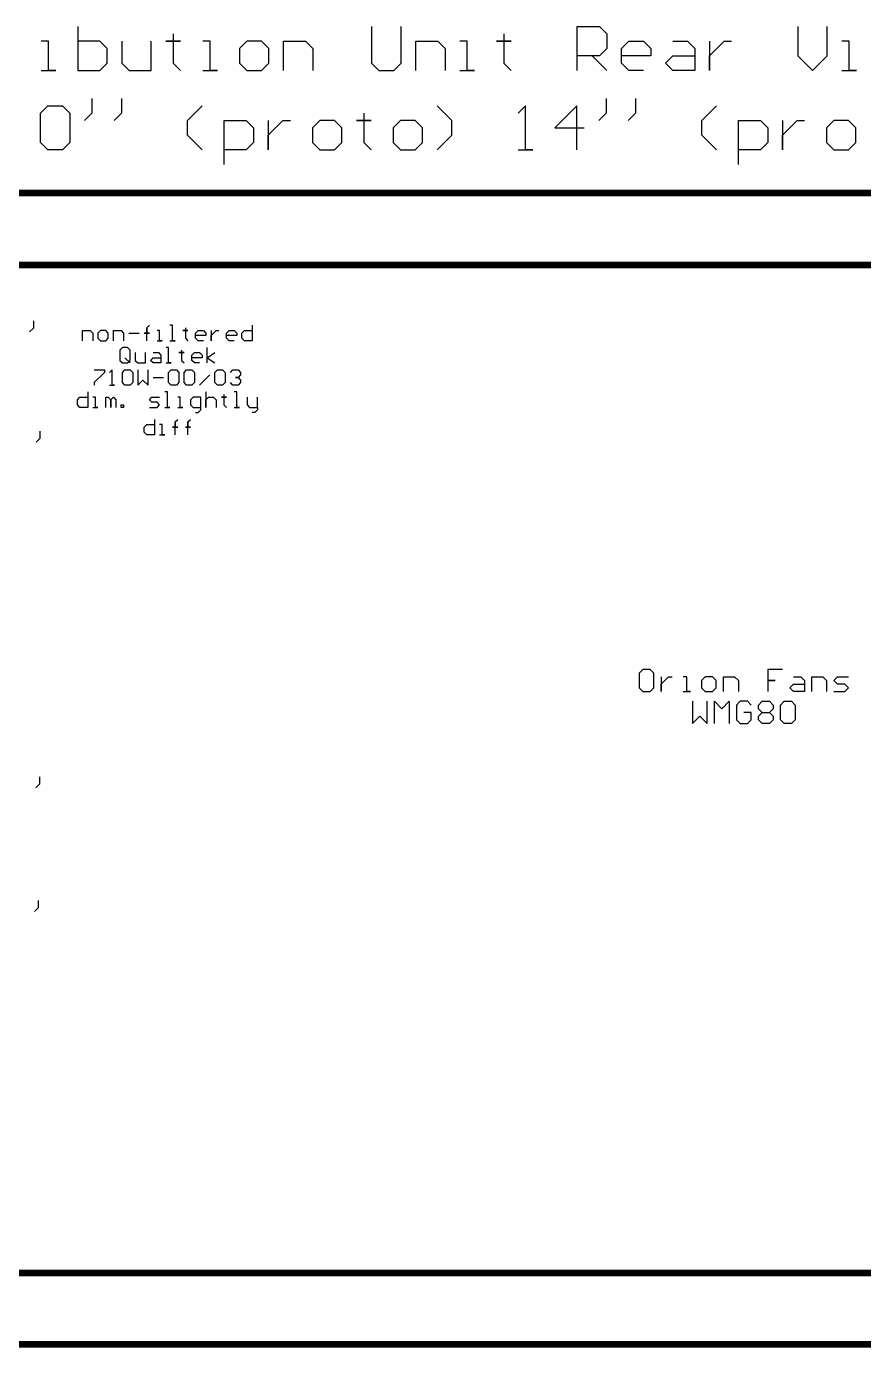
# Model space of a CAD drawing. Extents: x 0 to 21.5, y -4.9 to 8.
# Drawn here: x 10.77 to 14.57, y 1.99 to 7.97 of the extents above; entities that cross this region are included whole.
import ezdxf

# ---------------------------------------------------------------- set-up
doc = ezdxf.new("R2010")
doc.units = 0
doc.header["$MEASUREMENT"] = 0
doc.layers.add('MECHANICAL1', color=6, linetype='CONTINUOUS')
doc.layers.add('TOPLAYER', color=1, linetype='CONTINUOUS')

msp = doc.modelspace()

# ---------------------------------------------------------------- linework, layer by layer
at = {"layer": 'MECHANICAL1'}
for p, q in [((11.0036, 7.9749), (11.0036, 7.775)), ((12.3365, 7.9749), (12.3365, 7.8083)), ((12.4698, 7.8083), (12.4698, 7.9749)), ((13.2695, 7.775), (13.2695, 7.9749)), ((13.2695, 7.9749), (13.3695, 7.9749)), ((13.3695, 7.9749), (13.4028, 7.9416)), ((14.2692, 7.9749), (14.2692, 7.8416)), ((14.4025, 7.8416), (14.4025, 7.9749)), ((10.8703, 7.9083), (10.837, 7.9083)), ((10.8703, 7.775), (10.8703, 7.9083)), ((11.1036, 7.9083), (11.0036, 7.9083)), ((11.1369, 7.875), (11.1036, 7.9083)), ((11.2035, 7.9083), (11.2035, 7.8083)), ((11.3368, 7.775), (11.3368, 7.9083)), ((11.4368, 7.9083), (11.4035, 7.9083)), ((11.4035, 7.9083), (11.4701, 7.9083)), ((11.4368, 7.9416), (11.4368, 7.9083)), ((11.4701, 7.9083), (11.4368, 7.9083)), ((11.4368, 7.9083), (11.4368, 7.8083)), ((11.6034, 7.9083), (11.5701, 7.9083)), ((11.6034, 7.775), (11.6034, 7.9083)), ((11.77, 7.9083), (11.7367, 7.875)), ((11.8367, 7.9083), (11.77, 7.9083)), ((11.87, 7.875), (11.8367, 7.9083)), ((11.9366, 7.775), (11.9366, 7.9083)), ((11.9366, 7.9083), (12.0366, 7.9083)), ((12.0366, 7.9083), (12.0699, 7.875)), ((12.5364, 7.775), (12.5364, 7.9083)), ((12.5364, 7.9083), (12.6364, 7.9083)), ((12.6364, 7.9083), (12.6697, 7.875)), ((12.7697, 7.9083), (12.7364, 7.9083)), ((12.7697, 7.775), (12.7697, 7.9083)), ((12.9363, 7.9083), (12.903, 7.9083)), ((12.903, 7.9083), (12.9696, 7.9083)), ((12.9363, 7.9416), (12.9363, 7.9083)), ((12.9696, 7.9083), (12.9363, 7.9083)), ((12.9363, 7.9083), (12.9363, 7.8083)), ((13.4028, 7.9416), (13.4028, 7.875)), ((13.4695, 7.875), (13.5028, 7.9083)), ((13.5028, 7.9083), (13.5694, 7.9083)), ((13.5694, 7.9083), (13.6028, 7.875)), ((13.7027, 7.9083), (13.7694, 7.9083)), ((13.7694, 7.9083), (13.8027, 7.875)), ((13.8694, 7.9083), (13.8694, 7.775)), ((13.9027, 7.875), (13.936, 7.9083)), ((13.936, 7.9083), (13.9693, 7.9083)), ((14.5025, 7.9083), (14.4692, 7.9083)), ((14.5025, 7.775), (14.5025, 7.9083)), ((11.1369, 7.8416), (11.1369, 7.875)), ((11.7367, 7.875), (11.7367, 7.8083)), ((11.87, 7.8083), (11.87, 7.875)), ((12.0699, 7.875), (12.0699, 7.775)), ((12.6697, 7.875), (12.6697, 7.775)), ((13.4028, 7.875), (13.3695, 7.8416)), ((13.4695, 7.8083), (13.4695, 7.875)), ((13.6028, 7.875), (13.6028, 7.8416)), ((13.8027, 7.875), (13.8027, 7.775)), ((13.8694, 7.8416), (13.9027, 7.875)), ((11.1036, 7.775), (11.1369, 7.8083)), ((11.1369, 7.8083), (11.1369, 7.8416)), ((11.2035, 7.8083), (11.2369, 7.775)), ((11.4368, 7.8083), (11.4701, 7.775)), ((11.7367, 7.8083), (11.77, 7.775)), ((11.8367, 7.775), (11.87, 7.8083)), ((12.3365, 7.8083), (12.3698, 7.775)), ((12.4365, 7.775), (12.4698, 7.8083)), ((12.9363, 7.8083), (12.9696, 7.775)), ((13.3695, 7.8416), (13.2695, 7.8416)), ((13.3362, 7.8416), (13.4028, 7.775)), ((13.6028, 7.8416), (13.4695, 7.8416)), ((13.5028, 7.775), (13.4695, 7.8083)), ((13.6694, 7.8083), (13.7027, 7.8416)), ((13.7027, 7.775), (13.6694, 7.8083)), ((13.7027, 7.8416), (13.8027, 7.8416)), ((13.8694, 7.775), (13.8694, 7.8416)), ((14.2692, 7.8416), (14.3359, 7.775)), ((14.3359, 7.775), (14.4025, 7.8416)), ((10.837, 7.775), (10.9036, 7.775)), ((10.9036, 7.775), (10.8703, 7.775)), ((11.0036, 7.775), (11.1036, 7.775)), ((11.2369, 7.775), (11.3368, 7.775)), ((11.5701, 7.775), (11.6367, 7.775)), ((11.6367, 7.775), (11.6034, 7.775)), ((11.77, 7.775), (11.8367, 7.775)), ((12.3698, 7.775), (12.4365, 7.775)), ((12.7364, 7.775), (12.803, 7.775)), ((12.803, 7.775), (12.7697, 7.775)), ((13.5694, 7.775), (13.5028, 7.775)), ((13.8027, 7.775), (13.7027, 7.775)), ((14.4692, 7.775), (14.5358, 7.775)), ((14.5358, 7.775), (14.5025, 7.775)), ((10.8348, 7.5816), (10.8681, 7.6149)), ((10.8681, 7.6149), (10.9348, 7.6149)), ((10.9348, 7.6149), (10.9681, 7.5816)), ((11.0681, 7.6483), (11.0681, 7.5816)), ((11.2014, 7.6483), (11.2014, 7.5816)), ((11.5013, 7.5483), (11.5679, 7.6149)), ((12.7009, 7.5483), (12.6342, 7.6149)), ((13.0341, 7.6149), (13.0008, 7.5816)), ((13.0341, 7.415), (13.0341, 7.6149)), ((13.2674, 7.6149), (13.1674, 7.515)), ((13.2674, 7.415), (13.2674, 7.6149)), ((13.4006, 7.6483), (13.4006, 7.5816)), ((13.5339, 7.6483), (13.5339, 7.5816)), ((13.8338, 7.5483), (13.9005, 7.6149)), ((10.8348, 7.4483), (10.8348, 7.5816)), ((10.9681, 7.5816), (10.9681, 7.4483)), ((11.0681, 7.5816), (11.0347, 7.5483)), ((11.2014, 7.5816), (11.168, 7.5483)), ((11.5013, 7.4816), (11.5013, 7.5483)), ((11.6679, 7.3484), (11.6679, 7.5483)), ((11.6679, 7.5483), (11.7678, 7.5483)), ((11.7678, 7.5483), (11.8012, 7.515)), ((11.8678, 7.5483), (11.8678, 7.415)), ((11.9011, 7.515), (11.9344, 7.5483)), ((11.9344, 7.5483), (11.9678, 7.5483)), ((12.1011, 7.5483), (12.0677, 7.515)), ((12.1677, 7.5483), (12.1011, 7.5483)), ((12.201, 7.515), (12.1677, 7.5483)), ((12.301, 7.5483), (12.2677, 7.5483)), ((12.2677, 7.5483), (12.3343, 7.5483)), ((12.301, 7.5816), (12.301, 7.5483)), ((12.3343, 7.5483), (12.301, 7.5483)), ((12.301, 7.5483), (12.301, 7.4483)), ((12.4676, 7.5483), (12.4343, 7.515)), ((12.5343, 7.5483), (12.4676, 7.5483)), ((12.5676, 7.515), (12.5343, 7.5483)), ((12.7009, 7.4816), (12.7009, 7.5483)), ((13.4006, 7.5816), (13.3673, 7.5483)), ((13.5339, 7.5816), (13.5006, 7.5483)), ((13.8338, 7.4816), (13.8338, 7.5483)), ((14.0004, 7.3484), (14.0004, 7.5483)), ((14.0004, 7.5483), (14.1004, 7.5483)), ((14.1004, 7.5483), (14.1337, 7.515)), ((14.2004, 7.5483), (14.2004, 7.415)), ((14.2337, 7.515), (14.267, 7.5483)), ((14.267, 7.5483), (14.3004, 7.5483)), ((14.4336, 7.5483), (14.4003, 7.515)), ((14.5003, 7.5483), (14.4336, 7.5483)), ((14.5336, 7.515), (14.5003, 7.5483)), ((11.8012, 7.515), (11.8012, 7.4483)), ((11.8678, 7.4816), (11.9011, 7.515)), ((12.0677, 7.515), (12.0677, 7.4483)), ((12.201, 7.4483), (12.201, 7.515)), ((12.4343, 7.515), (12.4343, 7.4483)), ((12.5676, 7.4483), (12.5676, 7.515)), ((13.1674, 7.515), (13.3007, 7.515)), ((14.1337, 7.515), (14.1337, 7.4483)), ((14.2004, 7.4816), (14.2337, 7.515)), ((14.4003, 7.515), (14.4003, 7.4483)), ((14.5336, 7.4483), (14.5336, 7.515)), ((10.8681, 7.415), (10.8348, 7.4483)), ((10.9681, 7.4483), (10.9348, 7.415)), ((11.5679, 7.415), (11.5013, 7.4816)), ((11.8012, 7.4483), (11.7678, 7.415)), ((11.8678, 7.415), (11.8678, 7.4816)), ((12.0677, 7.4483), (12.1011, 7.415)), ((12.1677, 7.415), (12.201, 7.4483)), ((12.301, 7.4483), (12.3343, 7.415)), ((12.4343, 7.4483), (12.4676, 7.415)), ((12.5343, 7.415), (12.5676, 7.4483)), ((12.6342, 7.415), (12.7009, 7.4816)), ((13.9005, 7.415), (13.8338, 7.4816)), ((14.1337, 7.4483), (14.1004, 7.415)), ((14.2004, 7.415), (14.2004, 7.4816)), ((14.4003, 7.4483), (14.4336, 7.415)), ((14.5003, 7.415), (14.5336, 7.4483)), ((10.9348, 7.415), (10.8681, 7.415)), ((11.7678, 7.415), (11.6679, 7.415)), ((12.1011, 7.415), (12.1677, 7.415)), ((12.4676, 7.415), (12.5343, 7.415)), ((13.0008, 7.415), (13.0674, 7.415)), ((13.0674, 7.415), (13.0341, 7.415)), ((14.1004, 7.415), (14.0004, 7.415)), ((14.4336, 7.415), (14.5003, 7.415)), ((10.802, 6.6063), (10.7853, 6.5896)), ((10.802, 6.6396), (10.802, 6.6063)), ((10.832, 6.1396), (10.832, 6.1063)), ((10.832, 6.1063), (10.8153, 6.0896)), ((10.8295, 4.5726), (10.8295, 4.5393)), ((10.8295, 4.5393), (10.8128, 4.5226)), ((10.8245, 3.9793), (10.8078, 3.9626)), ((10.8245, 4.0126), (10.8245, 3.9793))]:
    msp.add_line(p, q, dxfattribs=at)
at = {"layer": 'MECHANICAL1', "const_width": 0.03}
for points in [[(2, 7.22), (18.73, 7.22)], [(2.12, 6.893), (18.61, 6.893)], [(2.12, 2.323), (18.61, 2.323)], [(2, 2), (18.73, 2)]]:
    msp.add_lwpolyline(points, dxfattribs=at)
at = {"layer": 'TOPLAYER'}
for p, q in [((11.0251, 6.5499), (11.0251, 6.5965)), ((11.0251, 6.5965), (11.0601, 6.5965)), ((11.0601, 6.5965), (11.0718, 6.5849)), ((11.1068, 6.5965), (11.0951, 6.5849)), ((11.1301, 6.5965), (11.1068, 6.5965)), ((11.1418, 6.5849), (11.1301, 6.5965)), ((11.1651, 6.5499), (11.1651, 6.5965)), ((11.1651, 6.5965), (11.2001, 6.5965)), ((11.2001, 6.5965), (11.2117, 6.5849)), ((11.3167, 6.6082), (11.3284, 6.6199)), ((11.3167, 6.5499), (11.3167, 6.6082)), ((11.3167, 6.6082), (11.3167, 6.5849)), ((11.3167, 6.5849), (11.3167, 6.6082)), ((11.375, 6.5965), (11.3633, 6.5965)), ((11.375, 6.5499), (11.375, 6.5965)), ((11.4333, 6.6199), (11.4217, 6.6199)), ((11.4333, 6.5499), (11.4333, 6.6199)), ((11.4916, 6.5965), (11.48, 6.5965)), ((11.48, 6.5965), (11.5033, 6.5965)), ((11.4916, 6.6082), (11.4916, 6.5965)), ((11.5033, 6.5965), (11.4916, 6.5965)), ((11.4916, 6.5965), (11.4916, 6.5615)), ((11.5383, 6.5849), (11.55, 6.5965)), ((11.55, 6.5965), (11.5733, 6.5965)), ((11.5733, 6.5965), (11.5849, 6.5849)), ((11.6083, 6.5965), (11.6083, 6.5499)), ((11.6199, 6.5849), (11.6316, 6.5965)), ((11.6316, 6.5965), (11.6433, 6.5965)), ((11.6782, 6.5849), (11.6899, 6.5965)), ((11.6899, 6.5965), (11.7132, 6.5965)), ((11.7132, 6.5965), (11.7249, 6.5849)), ((11.7482, 6.5849), (11.7599, 6.5965)), ((11.7599, 6.5965), (11.7949, 6.5965)), ((11.7949, 6.6199), (11.7949, 6.5499)), ((11.0718, 6.5849), (11.0718, 6.5499)), ((11.0951, 6.5849), (11.0951, 6.5615)), ((11.0951, 6.5615), (11.1068, 6.5499)), ((11.1068, 6.5499), (11.1301, 6.5499)), ((11.1301, 6.5499), (11.1418, 6.5615)), ((11.1418, 6.5615), (11.1418, 6.5849)), ((11.2117, 6.5849), (11.2117, 6.5499)), ((11.2351, 6.5849), (11.2817, 6.5849)), ((11.3167, 6.5849), (11.305, 6.5849)), ((11.305, 6.5849), (11.3284, 6.5849)), ((11.3284, 6.5849), (11.3167, 6.5849)), ((11.3633, 6.5499), (11.3867, 6.5499)), ((11.3867, 6.5499), (11.375, 6.5499)), ((11.4217, 6.5499), (11.445, 6.5499)), ((11.445, 6.5499), (11.4333, 6.5499)), ((11.4916, 6.5615), (11.5033, 6.5499)), ((11.5383, 6.5615), (11.5383, 6.5849)), ((11.5849, 6.5732), (11.5383, 6.5732)), ((11.55, 6.5499), (11.5383, 6.5615)), ((11.5733, 6.5499), (11.55, 6.5499)), ((11.5849, 6.5849), (11.5849, 6.5732)), ((11.6083, 6.5732), (11.6199, 6.5849)), ((11.6083, 6.5499), (11.6083, 6.5732)), ((11.6782, 6.5615), (11.6782, 6.5849)), ((11.7249, 6.5732), (11.6782, 6.5732)), ((11.6899, 6.5499), (11.6782, 6.5615)), ((11.7132, 6.5499), (11.6899, 6.5499)), ((11.7249, 6.5849), (11.7249, 6.5732)), ((11.7482, 6.5615), (11.7482, 6.5849)), ((11.7599, 6.5499), (11.7482, 6.5615)), ((11.7949, 6.5499), (11.7599, 6.5499)), ((11.2059, 6.5191), (11.1942, 6.5074)), ((11.1942, 6.5074), (11.1942, 6.4608)), ((11.2292, 6.5191), (11.2059, 6.5191)), ((11.2176, 6.4724), (11.2409, 6.4491)), ((11.2409, 6.5074), (11.2292, 6.5191)), ((11.2409, 6.4608), (11.2409, 6.5074)), ((11.2642, 6.4958), (11.2642, 6.4608)), ((11.3109, 6.4491), (11.3109, 6.4958)), ((11.3342, 6.4608), (11.3459, 6.4724)), ((11.3459, 6.4958), (11.3692, 6.4958)), ((11.3459, 6.4724), (11.3808, 6.4724)), ((11.3692, 6.4958), (11.3808, 6.4841)), ((11.3808, 6.4841), (11.3808, 6.4491)), ((11.4158, 6.5191), (11.4042, 6.5191)), ((11.4158, 6.4491), (11.4158, 6.5191)), ((11.4741, 6.4958), (11.4625, 6.4958)), ((11.4625, 6.4958), (11.4858, 6.4958)), ((11.4741, 6.5074), (11.4741, 6.4958)), ((11.4858, 6.4958), (11.4741, 6.4958)), ((11.4741, 6.4958), (11.4741, 6.4608)), ((11.5208, 6.4841), (11.5325, 6.4958)), ((11.5208, 6.4608), (11.5208, 6.4841)), ((11.5674, 6.4724), (11.5208, 6.4724)), ((11.5325, 6.4958), (11.5558, 6.4958)), ((11.5558, 6.4958), (11.5674, 6.4841)), ((11.5674, 6.4841), (11.5674, 6.4724)), ((11.5908, 6.4491), (11.5908, 6.5191)), ((11.5908, 6.4724), (11.6258, 6.4958)), ((11.5908, 6.4724), (11.6258, 6.4491)), ((11.0776, 6.4183), (11.1243, 6.4183)), ((11.1243, 6.4183), (11.1243, 6.4066)), ((11.1592, 6.4183), (11.1476, 6.4066)), ((11.1592, 6.3483), (11.1592, 6.4183)), ((11.1942, 6.4608), (11.2059, 6.4491)), ((11.2059, 6.4491), (11.2292, 6.4491)), ((11.2059, 6.4066), (11.2176, 6.4183)), ((11.2176, 6.4183), (11.2409, 6.4183)), ((11.2292, 6.4491), (11.2409, 6.4608)), ((11.2409, 6.4183), (11.2526, 6.4066)), ((11.2642, 6.4608), (11.2759, 6.4491)), ((11.2759, 6.4491), (11.3109, 6.4491)), ((11.2759, 6.4183), (11.2759, 6.3483)), ((11.3225, 6.3483), (11.3225, 6.4183)), ((11.3459, 6.4491), (11.3342, 6.4608)), ((11.3808, 6.4491), (11.3459, 6.4491)), ((11.4042, 6.4491), (11.4275, 6.4491)), ((11.4275, 6.4491), (11.4158, 6.4491)), ((11.4158, 6.4066), (11.4275, 6.4183)), ((11.4275, 6.4183), (11.4508, 6.4183)), ((11.4508, 6.4183), (11.4625, 6.4066)), ((11.4741, 6.4608), (11.4858, 6.4491)), ((11.4858, 6.4066), (11.4975, 6.4183)), ((11.4975, 6.4183), (11.5208, 6.4183)), ((11.5325, 6.4491), (11.5208, 6.4608)), ((11.5208, 6.4183), (11.5325, 6.4066)), ((11.5558, 6.4491), (11.5325, 6.4491)), ((11.6258, 6.4066), (11.6374, 6.4183)), ((11.6374, 6.4183), (11.6608, 6.4183)), ((11.6608, 6.4183), (11.6724, 6.4066)), ((11.6957, 6.4066), (11.7074, 6.4183)), ((11.7074, 6.4183), (11.7307, 6.4183)), ((11.7307, 6.4183), (11.7424, 6.4066)), ((11.1243, 6.4066), (11.0776, 6.36)), ((11.0776, 6.36), (11.0776, 6.3483)), ((11.2059, 6.36), (11.2059, 6.4066)), ((11.2176, 6.3483), (11.2059, 6.36)), ((11.2526, 6.36), (11.2409, 6.3483)), ((11.2526, 6.4066), (11.2526, 6.36)), ((11.2759, 6.3483), (11.2992, 6.3717)), ((11.2992, 6.3717), (11.3225, 6.3483)), ((11.3459, 6.3833), (11.3925, 6.3833)), ((11.4158, 6.36), (11.4158, 6.4066)), ((11.4275, 6.3483), (11.4158, 6.36)), ((11.4625, 6.36), (11.4508, 6.3483)), ((11.4625, 6.4066), (11.4625, 6.36)), ((11.4858, 6.36), (11.4858, 6.4066)), ((11.4975, 6.3483), (11.4858, 6.36)), ((11.5325, 6.36), (11.5208, 6.3483)), ((11.5325, 6.4066), (11.5325, 6.36)), ((11.5558, 6.3483), (11.6024, 6.395)), ((11.6258, 6.36), (11.6258, 6.4066)), ((11.6374, 6.3483), (11.6258, 6.36)), ((11.6724, 6.36), (11.6608, 6.3483)), ((11.6724, 6.4066), (11.6724, 6.36)), ((11.7074, 6.3483), (11.6957, 6.36)), ((11.7307, 6.3833), (11.7191, 6.3833)), ((11.7191, 6.3833), (11.7307, 6.3833)), ((11.7424, 6.395), (11.7307, 6.3833)), ((11.7307, 6.3833), (11.7424, 6.3717)), ((11.7424, 6.36), (11.7307, 6.3483)), ((11.7424, 6.4066), (11.7424, 6.395)), ((11.7424, 6.3717), (11.7424, 6.36)), ((11.0018, 6.2825), (11.0135, 6.2942)), ((11.0135, 6.2942), (11.0485, 6.2942)), ((11.0485, 6.3175), (11.0485, 6.2476)), ((11.0834, 6.2942), (11.0718, 6.2942)), ((11.0834, 6.2476), (11.0834, 6.2942)), ((11.1301, 6.2476), (11.1301, 6.2942)), ((11.1301, 6.2942), (11.1418, 6.2942)), ((11.1418, 6.2942), (11.1534, 6.2825)), ((11.1476, 6.3483), (11.1709, 6.3483)), ((11.1534, 6.2825), (11.1651, 6.2942)), ((11.1709, 6.3483), (11.1592, 6.3483)), ((11.1651, 6.2942), (11.1767, 6.2825)), ((11.2409, 6.3483), (11.2176, 6.3483)), ((11.3284, 6.2825), (11.34, 6.2942)), ((11.34, 6.2942), (11.375, 6.2942)), ((11.41, 6.3175), (11.3983, 6.3175)), ((11.41, 6.2476), (11.41, 6.3175)), ((11.4508, 6.3483), (11.4275, 6.3483)), ((11.4683, 6.2942), (11.4567, 6.2942)), ((11.4683, 6.2476), (11.4683, 6.2942)), ((11.5208, 6.3483), (11.4975, 6.3483)), ((11.5266, 6.2942), (11.515, 6.2825)), ((11.5616, 6.2942), (11.5266, 6.2942)), ((11.5616, 6.2359), (11.5616, 6.2942)), ((11.5849, 6.3175), (11.5849, 6.2476)), ((11.5849, 6.2825), (11.5966, 6.2942)), ((11.5966, 6.2942), (11.6199, 6.2942)), ((11.6199, 6.2942), (11.6316, 6.2825)), ((11.6608, 6.3483), (11.6374, 6.3483)), ((11.6666, 6.2942), (11.6549, 6.2942)), ((11.6549, 6.2942), (11.6782, 6.2942)), ((11.6666, 6.3059), (11.6666, 6.2942)), ((11.6782, 6.2942), (11.6666, 6.2942)), ((11.6666, 6.2942), (11.6666, 6.2592)), ((11.7307, 6.3483), (11.7074, 6.3483)), ((11.7249, 6.3175), (11.7132, 6.3175)), ((11.7249, 6.2476), (11.7249, 6.3175)), ((11.7715, 6.2942), (11.7715, 6.2592)), ((11.8182, 6.2476), (11.8182, 6.2942)), ((11.0018, 6.2592), (11.0018, 6.2825)), ((11.0135, 6.2476), (11.0018, 6.2592)), ((11.0485, 6.2476), (11.0135, 6.2476)), ((11.0718, 6.2476), (11.0951, 6.2476)), ((11.0951, 6.2476), (11.0834, 6.2476)), ((11.1534, 6.2825), (11.1534, 6.2476)), ((11.1534, 6.2476), (11.1534, 6.2825)), ((11.1767, 6.2825), (11.1767, 6.2476)), ((11.2001, 6.2476), (11.2001, 6.2592)), ((11.2001, 6.2592), (11.2117, 6.2592)), ((11.2117, 6.2476), (11.2001, 6.2476)), ((11.2117, 6.2592), (11.2117, 6.2476)), ((11.34, 6.2709), (11.3284, 6.2825)), ((11.3284, 6.2476), (11.3633, 6.2476)), ((11.3633, 6.2709), (11.34, 6.2709)), ((11.375, 6.2592), (11.3633, 6.2709)), ((11.3633, 6.2476), (11.375, 6.2592)), ((11.3983, 6.2476), (11.4217, 6.2476)), ((11.4217, 6.2476), (11.41, 6.2476)), ((11.4567, 6.2476), (11.48, 6.2476)), ((11.48, 6.2476), (11.4683, 6.2476)), ((11.515, 6.2825), (11.515, 6.2592)), ((11.515, 6.2592), (11.5266, 6.2476)), ((11.5266, 6.2476), (11.5616, 6.2476)), ((11.55, 6.2242), (11.5616, 6.2359)), ((11.5849, 6.2476), (11.5849, 6.2825)), ((11.6316, 6.2825), (11.6316, 6.2476)), ((11.6666, 6.2592), (11.6782, 6.2476)), ((11.7132, 6.2476), (11.7366, 6.2476)), ((11.7366, 6.2476), (11.7249, 6.2476)), ((11.7715, 6.2592), (11.7832, 6.2476)), ((11.7832, 6.2476), (11.8182, 6.2476)), ((11.8182, 6.2359), (11.8065, 6.2242)), ((11.8182, 6.2476), (11.8182, 6.2359)), ((11.305, 6.1584), (11.3167, 6.1701)), ((11.3167, 6.1701), (11.3517, 6.1701)), ((11.3517, 6.1934), (11.3517, 6.1235)), ((11.3867, 6.1701), (11.375, 6.1701)), ((11.3867, 6.1235), (11.3867, 6.1701)), ((11.445, 6.1818), (11.4567, 6.1934)), ((11.445, 6.1235), (11.445, 6.1818)), ((11.445, 6.1818), (11.445, 6.1584)), ((11.445, 6.1584), (11.445, 6.1818)), ((11.5033, 6.1818), (11.515, 6.1934)), ((11.5033, 6.1235), (11.5033, 6.1818)), ((11.5033, 6.1818), (11.5033, 6.1584)), ((11.5033, 6.1584), (11.5033, 6.1818)), ((11.5383, 6.2242), (11.55, 6.2242)), ((11.8065, 6.2242), (11.7949, 6.2242)), ((11.305, 6.1351), (11.305, 6.1584)), ((11.3167, 6.1235), (11.305, 6.1351)), ((11.3517, 6.1235), (11.3167, 6.1235)), ((11.375, 6.1235), (11.3983, 6.1235)), ((11.3983, 6.1235), (11.3867, 6.1235)), ((11.445, 6.1584), (11.4333, 6.1584)), ((11.4333, 6.1584), (11.4567, 6.1584)), ((11.4567, 6.1584), (11.445, 6.1584)), ((11.5033, 6.1584), (11.4916, 6.1584)), ((11.4916, 6.1584), (11.515, 6.1584)), ((11.515, 6.1584), (11.5033, 6.1584)), ((13.5667, 5.0589), (13.55, 5.0423)), ((13.55, 5.0423), (13.55, 4.9756)), ((13.6, 5.0589), (13.5667, 5.0589)), ((13.6166, 5.0423), (13.6, 5.0589)), ((13.6166, 4.9756), (13.6166, 5.0423)), ((14.1998, 5.0589), (14.1331, 5.0589)), ((14.1331, 5.0589), (14.1331, 5.0089)), ((13.55, 4.9756), (13.5667, 4.959)), ((13.6, 4.959), (13.6166, 4.9756)), ((13.65, 5.0256), (13.65, 4.959)), ((13.65, 4.9923), (13.6666, 5.0089)), ((13.65, 4.959), (13.65, 4.9923)), ((13.6666, 5.0089), (13.6833, 5.0256)), ((13.6833, 5.0256), (13.7, 5.0256)), ((13.7666, 5.0256), (13.7499, 5.0256)), ((13.7666, 4.959), (13.7666, 5.0256)), ((13.8499, 5.0256), (13.8332, 5.0089)), ((13.8332, 5.0089), (13.8332, 4.9756)), ((13.8332, 4.9756), (13.8499, 4.959)), ((13.8832, 5.0256), (13.8499, 5.0256)), ((13.8999, 5.0089), (13.8832, 5.0256)), ((13.8832, 4.959), (13.8999, 4.9756)), ((13.8999, 4.9756), (13.8999, 5.0089)), ((13.9332, 4.959), (13.9332, 5.0256)), ((13.9332, 5.0256), (13.9832, 5.0256)), ((13.9832, 5.0256), (13.9999, 5.0089)), ((13.9999, 5.0089), (13.9999, 4.959)), ((14.1331, 5.0089), (14.1665, 5.0089)), ((14.1665, 5.0089), (14.1331, 5.0089)), ((14.1331, 5.0089), (14.1331, 4.959)), ((14.2331, 4.9756), (14.2498, 4.9923)), ((14.2498, 4.959), (14.2331, 4.9756)), ((14.2498, 5.0256), (14.2831, 5.0256)), ((14.2498, 4.9923), (14.2998, 4.9923)), ((14.2831, 5.0256), (14.2998, 5.0089)), ((14.2998, 5.0089), (14.2998, 4.959)), ((14.3331, 4.959), (14.3331, 5.0256)), ((14.3331, 5.0256), (14.3831, 5.0256)), ((14.3831, 5.0256), (14.3997, 5.0089)), ((14.3997, 5.0089), (14.3997, 4.959)), ((14.433, 5.0089), (14.4497, 5.0256)), ((14.4497, 4.9923), (14.433, 5.0089)), ((14.4497, 5.0256), (14.4997, 5.0256)), ((14.483, 4.9923), (14.4497, 4.9923)), ((14.4997, 4.9756), (14.483, 4.9923)), ((14.483, 4.959), (14.4997, 4.9756)), ((13.5667, 4.959), (13.6, 4.959)), ((13.7499, 4.959), (13.7833, 4.959)), ((13.7833, 4.959), (13.7666, 4.959)), ((13.7916, 4.915), (13.7916, 4.815)), ((13.8499, 4.959), (13.8832, 4.959)), ((13.8582, 4.815), (13.8582, 4.915)), ((13.8916, 4.815), (13.8916, 4.915)), ((13.8916, 4.915), (13.9249, 4.8816)), ((13.9249, 4.8816), (13.9582, 4.915)), ((13.9582, 4.915), (13.9582, 4.815)), ((14.0082, 4.915), (13.9915, 4.8983)), ((14.0415, 4.915), (14.0082, 4.915)), ((14.0582, 4.8983), (14.0415, 4.915)), ((14.0915, 4.8983), (14.1082, 4.915)), ((14.1082, 4.915), (14.1415, 4.915)), ((14.1415, 4.915), (14.1581, 4.8983)), ((14.1915, 4.8983), (14.2081, 4.915)), ((14.2081, 4.915), (14.2414, 4.915)), ((14.2414, 4.915), (14.2581, 4.8983)), ((14.2998, 4.959), (14.2498, 4.959)), ((14.433, 4.959), (14.483, 4.959)), ((13.9915, 4.8983), (13.9915, 4.8317)), ((14.0582, 4.865), (14.0248, 4.865)), ((14.0582, 4.8317), (14.0582, 4.865)), ((14.0915, 4.8816), (14.0915, 4.8983)), ((14.1082, 4.865), (14.0915, 4.8816)), ((14.0915, 4.8483), (14.1082, 4.865)), ((14.1082, 4.865), (14.1415, 4.865)), ((14.1581, 4.8816), (14.1415, 4.865)), ((14.1415, 4.865), (14.1581, 4.8483)), ((14.1581, 4.8983), (14.1581, 4.8816)), ((14.1915, 4.8317), (14.1915, 4.8983)), ((14.2581, 4.8983), (14.2581, 4.8317)), ((13.7916, 4.815), (13.8249, 4.8483)), ((13.8249, 4.8483), (13.8582, 4.815)), ((13.9915, 4.8317), (14.0082, 4.815)), ((14.0082, 4.815), (14.0415, 4.815)), ((14.0415, 4.815), (14.0582, 4.8317)), ((14.0915, 4.8317), (14.0915, 4.8483)), ((14.1082, 4.815), (14.0915, 4.8317)), ((14.1415, 4.815), (14.1082, 4.815)), ((14.1581, 4.8317), (14.1415, 4.815)), ((14.1581, 4.8483), (14.1581, 4.8317)), ((14.2081, 4.815), (14.1915, 4.8317)), ((14.2414, 4.815), (14.2081, 4.815)), ((14.2581, 4.8317), (14.2414, 4.815))]:
    msp.add_line(p, q, dxfattribs=at)

doc.saveas('drawing.dxf')
